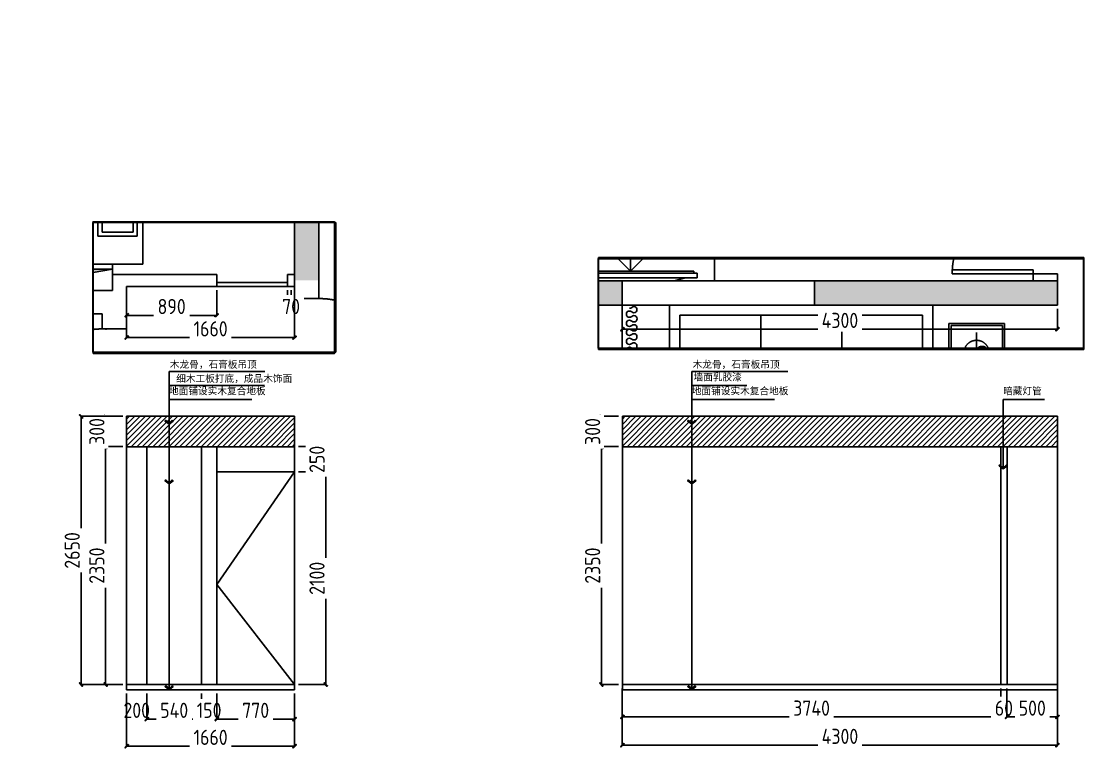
# Model space of a CAD drawing. Extents: x -74236 to 286982, y -14633 to 132816.
# Drawn here: x 65870 to 76367, y 122309 to 129493 of the extents above; entities that cross this region are included whole.
import ezdxf
from ezdxf.xclip import XClip

# ---------------------------------------------------------------- set-up
doc = ezdxf.new("R2010")
doc.units = 0
doc.header["$LTSCALE"] = 10
doc.header["$MEASUREMENT"] = 0
doc.header["$XCLIPFRAME"] = 2
doc.header["$PDSIZE"] = 5
doc.linetypes.add('ACAD_ISO04W100', pattern=[30.5, 24, -3, 0.5, -3])
for name, color, linetype in [('10立面', 3, 'Continuous'), ('1活动家具', 4, 'Continuous'), ('2改建拆', 1, 'Continuous'), ('2改建新建', 7, 'Continuous'), ('图框', 4, 'Continuous')]:
    doc.layers.add(name, color=color, linetype=linetype)
doc.styles.get("Standard").update_dxf_attribs({"font": 'gbenor.shx', "bigfont": 'gbcbig.shx'})
doc.dimstyles.new('wl20', dxfattribs={"dimscale": 60, "dimtxt": 1.8, "dimasz": 0.03, "dimexe": 0, "dimexo": 0.625, "dimgap": 0.2, "dimtad": 1, "dimdec": 0, "dimrnd": 0.05, "dimdsep": 46, "dimtxsty": 'Standard', "dimblk": 'BZ', "dimcen": 0.06, "dimclrd": 127, "dimclre": 127, "dimclrt": 1, "dimadec": 0, "dimazin": 0, "dimtfac": 1, "dimtdec": 0, "dimtix": 1, "dimtmove": 2, "dimatfit": 3, "dimldrblk": 'jt', "dimfxl": 1, "dimtvp": 1, "dimtfill": 1, "dimtolj": 1, "dimtzin": 0, "dimarcsym": 0})

# ---------------------------------------------------------------- blocks, each defined once
blk = doc.blocks.new('fdgfsz')
h = blk.add_hatch(color=8)
h.paths.add_polyline_path([(149582, 98338), (149342, 98338), (149342, 96558), (149582, 96558)])
h.paths.add_polyline_path([(152892, 98308), (149582, 98308), (149582, 98068), (152652, 98068), (152652, 97925), (152892, 97891)])
for points in [[(147542, 96668), (147222, 96668), (147222, 96458), (147280, 96626)], [(147682, 95208), (145279, 95208), (145279, 94968), (147682, 94968)]]:
    blk.add_hatch(color=8).paths.add_polyline_path(points)
h = blk.add_hatch(color=8)
h.paths.add_polyline_path([(143382, 95208), (141882, 95208), (141882, 94968), (143382, 94968)])
h.paths.add_polyline_path([(141882, 96168), (141642, 96168), (141642, 94968), (141882, 94968)])
at = {"color": 8}
for p, q in [((149582, 96378), (149582, 99118)), ((149342, 96378), (149342, 98878)), ((147292, 96718), (147542, 96718)), ((147542, 96718), (147542, 96458)), ((147222, 96668), (147542, 96668)), ((147542, 96668), (147280, 96626)), ((147542, 96668), (147280, 96626)), ((147542, 96618), (148572, 96618)), ((148572, 96498), (148572, 96618)), ((149272, 96498), (149272, 96618)), ((149272, 96618), (149342, 96618)), ((147682, 96079), (147682, 96498)), ((147682, 96498), (148572, 96498)), ((149272, 96498), (149342, 96498)), ((147542, 96458), (147172, 96458)), ((149342, 96378), (149582, 96378)), ((147172, 96228), (147442, 96228)), ((147442, 96079), (147442, 96228)), ((147442, 96079), (147682, 96079)), ((141882, 95208), (147682, 95208)), ((143382, 94268), (143382, 95208)), ((145279, 95208), (145279, 94968)), ((147442, 95278), (147682, 95278)), ((147442, 95208), (147442, 95278)), ((147682, 94968), (147682, 95278)), ((141642, 94968), (147682, 94968))]:
    blk.add_line(p, q, dxfattribs=at)
at = {"layer": '1活动家具', "color": 8}
for p, q in [((147842, 98028), (147842, 96718)), ((147399, 96995), (147399, 97612)), ((147439, 97035), (147439, 97572)), ((147746, 97572), (147746, 97035)), ((147786, 97612), (147786, 96995)), ((147786, 96995), (147399, 96995)), ((147746, 97035), (147439, 97035)), ((147842, 96718), (147292, 96718)), ((149272, 96538), (148572, 96538)), ((148572, 96538), (148572, 96498)), ((148572, 96498), (149272, 96498)), ((149272, 96498), (149272, 96538)), ((144292, 95608), (144292, 95208)), ((147442, 95318), (146642, 95318)), ((146642, 95318), (146642, 95278)), ((147442, 95278), (147442, 95318)), ((144292, 95208), (142592, 95208)), ((144120, 95285), (142804, 95285)), ((142804, 95238), (144120, 95238)), ((142838, 95304), (144087, 95304)), ((143031, 95208), (143893, 95208)), ((144007, 95238), (143893, 95208)), ((144120, 95238), (144007, 95238)), ((144087, 95304), (144087, 95285)), ((144120, 95238), (144120, 95285)), ((146642, 95278), (147442, 95278)), ((143849, 94968), (143849, 94068)), ((143849, 94968), (146449, 94968)), ((146449, 94068), (146449, 94968)), ((146349, 94868), (143949, 94868)), ((143949, 94868), (143949, 94404)), ((144749, 94868), (144749, 94068)), ((145549, 94068), (145549, 94868)), ((146349, 94868), (146349, 94404)), ((147159, 94788), (146609, 94788)), ((146609, 94788), (146609, 94238)), ((147159, 94238), (147159, 94788)), ((147139, 94768), (146629, 94768)), ((146629, 94768), (146629, 94258)), ((146881, 94297), (146881, 94697)), ((147139, 94258), (147139, 94768))]:
    blk.add_line(p, q, dxfattribs=at)
at = {"layer": '1活动家具', "color": 8, "linetype": 'ACAD_ISO04W100'}
for q in [(143463, 96254), (142788, 95979), (144137, 95979)]:
    blk.add_line((143463, 95304), q, dxfattribs=at)
at = {"layer": '1活动家具', "color": 8}
for centre, radius in [((146881, 94497), 124), ((146936, 94497), 63.9)]:
    blk.add_circle(centre, radius, dxfattribs=at)
for centre, radius, start, end in [((149582, 95578), 801, 0, 92.8624), ((147442, 95278), 801, 87.1376, 180), ((143453, 94879), 30.9, 46.0615, 313.9385), ((143453, 94968), 30.9, 270, 313.9385), ((143496, 94923), 30.9, 226.0615, 133.9385), ((143453, 94788), 30.9, 46.0615, 313.9385), ((143496, 94833), 31.2, 227.243, 132.757), ((143453, 94699), 30.9, 46.0615, 313.9385), ((143496, 94744), 30.9, 226.0615, 133.9385), ((143496, 94655), 30.9, 226.0615, 133.9385), ((143453, 94610), 30.9, 46.0615, 313.9385), ((143496, 94565), 30.9, 226.0615, 133.9385), ((143453, 94521), 30.9, 46.0615, 313.9385)]:
    blk.add_arc(centre, radius, start, end, dxfattribs=at)
blk = doc.blocks.new('BZ')
at = {"layer": '图框', "linetype": 'Continuous'}
blk.add_hatch(color=2, dxfattribs=at).paths.add_polyline_path([(9.6, 6.5), (6.6, 9.4), (-10.5, -7.5), (-7.4, -10.7)])
blk.add_lwpolyline([(-7.4, -10.7), (9.6, 6.5), (6.6, 9.4), (-10.5, -7.5), (-7.4, -10.7)], dxfattribs=at)
blk = doc.blocks.new('*D610')
at = {"layer": '2改建拆', "color": 127, "lineweight": -2, "transparency": 16777216}
for p, q in [((66911, 126836), (66911, 126589)), ((67801, 126836), (67801, 126589)), ((66913, 126589), (67799, 126589))]:
    blk.add_line(p, q, dxfattribs=at)
at = {"layer": 'Defpoints', "color": 0, "transparency": 16777216}
for p in [(66911, 126873), (67801, 126873), (67801, 126589)]:
    blk.add_point(p, dxfattribs=at)
at = {"layer": '2改建拆', "color": 127, "lineweight": -2, "transparency": 16777216, "xscale": 1.8, "yscale": 1.8, "zscale": 1.8, "rotation": 180}
blk.add_blockref('BZ', (66911, 126589), dxfattribs=at)
at = {"layer": '2改建拆', "color": 127, "lineweight": -2, "transparency": 16777216, "xscale": 1.8, "yscale": 1.8, "zscale": 1.8}
blk.add_blockref('BZ', (67801, 126589), dxfattribs=at)
at = {"layer": '2改建拆', "color": 1, "transparency": 16777216, "insert": (67356, 126676), "char_height": 150, "attachment_point": 5, "bg_fill": 3, "box_fill_scale": 1.25, "bg_fill_color": 256, "bg_fill_true_color": 13158600, "bg_fill_transparency": 0}
blk.add_mtext('\\A1;890', dxfattribs=at)
blk = doc.blocks.new('jt')
at = {"layer": '图框', "linetype": 'Continuous'}
blk.add_hatch(color=2, dxfattribs=at).paths.add_polyline_path([(-22, 17.7), (-16.7, 22.2), (0, 0), (-16.7, -22), (-22, -17.6), (-5.7, 0)])
blk.add_lwpolyline([(-22, 17.7), (-16.7, 22.2), (0, 0), (-16.7, -22), (-22, -17.6), (-5.7, 0), (-22, 17.7)], dxfattribs=at)
blk = doc.blocks.new('*D611')
at = {"layer": '2改建拆', "color": 127, "lineweight": -2, "transparency": 16777216}
for p, q in [((68501, 126836), (68501, 126589)), ((68536, 126836), (68536, 126589)), ((68499, 126589), (68498, 126589)), ((68536, 126589), (68501, 126589)), ((68538, 126589), (68540, 126589))]:
    blk.add_line(p, q, dxfattribs=at)
at = {"layer": 'Defpoints', "color": 0, "transparency": 16777216}
for p in [(68501, 126873), (68536, 126873)]:
    blk.add_point(p, dxfattribs=at)
at = {"layer": '2改建拆', "color": 127, "lineweight": -2, "transparency": 16777216, "xscale": 1.8, "yscale": 1.8, "zscale": 1.8}
blk.add_blockref('BZ', (68501, 126589), dxfattribs=at)
at = {"layer": '2改建拆', "color": 127, "lineweight": -2, "transparency": 16777216, "xscale": 1.8, "yscale": 1.8, "zscale": 1.8, "rotation": 180}
blk.add_blockref('BZ', (68536, 126589), dxfattribs=at)
at = {"layer": '2改建拆', "color": 1, "transparency": 16777216, "insert": (68519, 126676), "char_height": 150, "attachment_point": 5, "bg_fill": 3, "box_fill_scale": 1.25, "bg_fill_color": 256, "bg_fill_true_color": 13158600, "bg_fill_transparency": 0}
blk.add_mtext('\\A1;35', dxfattribs=at)
at = {"layer": 'Defpoints', "color": 0, "transparency": 16777216}
blk.add_point((68501, 126589), dxfattribs=at)
blk = doc.blocks.new('*D612')
at = {"layer": '2改建拆', "color": 127, "lineweight": -2, "transparency": 16777216}
for p, q in [((68501, 126836), (68501, 126589)), ((68571, 126836), (68571, 126589)), ((68499, 126589), (68498, 126589)), ((68501, 126589), (68571, 126589)), ((68573, 126589), (68575, 126589))]:
    blk.add_line(p, q, dxfattribs=at)
at = {"layer": 'Defpoints', "color": 0, "transparency": 16777216}
for p in [(68501, 126873), (68571, 126873)]:
    blk.add_point(p, dxfattribs=at)
at = {"layer": '2改建拆', "color": 127, "lineweight": -2, "transparency": 16777216, "xscale": 1.8, "yscale": 1.8, "zscale": 1.8}
blk.add_blockref('BZ', (68501, 126589), dxfattribs=at)
at = {"layer": '2改建拆', "color": 127, "lineweight": -2, "transparency": 16777216, "xscale": 1.8, "yscale": 1.8, "zscale": 1.8, "rotation": 180}
blk.add_blockref('BZ', (68571, 126589), dxfattribs=at)
at = {"layer": '2改建拆', "color": 1, "transparency": 16777216, "insert": (68536, 126676), "char_height": 150, "attachment_point": 5, "bg_fill": 3, "box_fill_scale": 1.25, "bg_fill_color": 256, "bg_fill_true_color": 13158600, "bg_fill_transparency": 0}
blk.add_mtext('\\A1;70', dxfattribs=at)
at = {"layer": 'Defpoints', "color": 0, "transparency": 16777216}
blk.add_point((68571, 126589), dxfattribs=at)
blk = doc.blocks.new('*D613')
at = {"layer": '2改建拆', "color": 127, "lineweight": -2, "transparency": 16777216}
for p, q in [((71808, 126652), (71808, 126452)), ((76108, 126652), (76108, 126452)), ((71810, 126452), (76107, 126452))]:
    blk.add_line(p, q, dxfattribs=at)
at = {"layer": 'Defpoints', "color": 0, "transparency": 16777216}
for p in [(71808, 126689), (76108, 126689), (76108, 126452)]:
    blk.add_point(p, dxfattribs=at)
at = {"layer": '2改建拆', "color": 127, "lineweight": -2, "transparency": 16777216, "xscale": 1.8, "yscale": 1.8, "zscale": 1.8, "rotation": 180}
blk.add_blockref('BZ', (71808, 126452), dxfattribs=at)
at = {"layer": '2改建拆', "color": 127, "lineweight": -2, "transparency": 16777216, "xscale": 1.8, "yscale": 1.8, "zscale": 1.8}
blk.add_blockref('BZ', (76108, 126452), dxfattribs=at)
at = {"layer": '2改建拆', "color": 1, "transparency": 16777216, "insert": (73958, 126539), "char_height": 150, "attachment_point": 5, "bg_fill": 3, "box_fill_scale": 1.25, "bg_fill_color": 256, "bg_fill_true_color": 13158600, "bg_fill_transparency": 0}
blk.add_mtext('\\A1;4300', dxfattribs=at)
blk = doc.blocks.new('*D620')
at = {"layer": '2改建拆', "color": 127, "lineweight": -2, "transparency": 16777216}
for p, q in [((66911, 126798), (66911, 126369)), ((68571, 126798), (68571, 126369)), ((66913, 126369), (68569, 126369))]:
    blk.add_line(p, q, dxfattribs=at)
at = {"layer": 'Defpoints', "color": 0, "transparency": 16777216}
for p in [(66911, 126836), (68571, 126836), (68571, 126369)]:
    blk.add_point(p, dxfattribs=at)
at = {"layer": '2改建拆', "color": 127, "lineweight": -2, "transparency": 16777216, "xscale": 1.8, "yscale": 1.8, "zscale": 1.8, "rotation": 180}
blk.add_blockref('BZ', (66911, 126369), dxfattribs=at)
at = {"layer": '2改建拆', "color": 127, "lineweight": -2, "transparency": 16777216, "xscale": 1.8, "yscale": 1.8, "zscale": 1.8}
blk.add_blockref('BZ', (68571, 126369), dxfattribs=at)
at = {"layer": '2改建拆', "color": 1, "transparency": 16777216, "insert": (67741, 126456), "char_height": 150, "attachment_point": 5, "bg_fill": 3, "box_fill_scale": 1.25, "bg_fill_color": 256, "bg_fill_true_color": 13158600, "bg_fill_transparency": 0}
blk.add_mtext('\\A1;1660', dxfattribs=at)
blk = doc.blocks.new('*D621')
at = {"layer": '2改建拆', "color": 127, "lineweight": -2, "transparency": 16777216}
for p, q in [((71808, 122904), (71808, 122623)), ((75548, 122904), (75548, 122623)), ((71810, 122623), (75547, 122623))]:
    blk.add_line(p, q, dxfattribs=at)
at = {"layer": 'Defpoints', "color": 0, "transparency": 16777216}
for p in [(71808, 122942), (75548, 122942), (75548, 122623)]:
    blk.add_point(p, dxfattribs=at)
at = {"layer": '2改建拆', "color": 127, "lineweight": -2, "transparency": 16777216, "xscale": 1.8, "yscale": 1.8, "zscale": 1.8, "rotation": 180}
blk.add_blockref('BZ', (71808, 122623), dxfattribs=at)
at = {"layer": '2改建拆', "color": 127, "lineweight": -2, "transparency": 16777216, "xscale": 1.8, "yscale": 1.8, "zscale": 1.8}
blk.add_blockref('BZ', (75548, 122623), dxfattribs=at)
at = {"layer": '2改建拆', "color": 1, "transparency": 16777216, "insert": (73678, 122710), "char_height": 150, "attachment_point": 5, "bg_fill": 3, "box_fill_scale": 1.25, "bg_fill_color": 256, "bg_fill_true_color": 13158600, "bg_fill_transparency": 0}
blk.add_mtext('\\A1;3740', dxfattribs=at)
blk = doc.blocks.new('*D622')
at = {"layer": '2改建拆', "color": 127, "lineweight": -2, "transparency": 16777216}
for p, q in [((75548, 122904), (75548, 122623)), ((75608, 122904), (75608, 122623)), ((75547, 122623), (75545, 122623)), ((75548, 122623), (75608, 122623)), ((75610, 122623), (75612, 122623))]:
    blk.add_line(p, q, dxfattribs=at)
at = {"layer": 'Defpoints', "color": 0, "transparency": 16777216}
for p in [(75548, 122942), (75608, 122942)]:
    blk.add_point(p, dxfattribs=at)
at = {"layer": '2改建拆', "color": 127, "lineweight": -2, "transparency": 16777216, "xscale": 1.8, "yscale": 1.8, "zscale": 1.8}
blk.add_blockref('BZ', (75548, 122623), dxfattribs=at)
at = {"layer": '2改建拆', "color": 127, "lineweight": -2, "transparency": 16777216, "xscale": 1.8, "yscale": 1.8, "zscale": 1.8, "rotation": 180}
blk.add_blockref('BZ', (75608, 122623), dxfattribs=at)
at = {"layer": '2改建拆', "color": 1, "transparency": 16777216, "insert": (75578, 122710), "char_height": 150, "attachment_point": 5, "bg_fill": 3, "box_fill_scale": 1.25, "bg_fill_color": 256, "bg_fill_true_color": 13158600, "bg_fill_transparency": 0}
blk.add_mtext('\\A1;60', dxfattribs=at)
at = {"layer": 'Defpoints', "color": 0, "transparency": 16777216}
blk.add_point((75608, 122623), dxfattribs=at)
blk = doc.blocks.new('*D623')
at = {"layer": '2改建拆', "color": 127, "lineweight": -2, "transparency": 16777216}
for p, q in [((75608, 122904), (75608, 122623)), ((76108, 122904), (76108, 122623)), ((75610, 122623), (76107, 122623))]:
    blk.add_line(p, q, dxfattribs=at)
at = {"layer": 'Defpoints', "color": 0, "transparency": 16777216}
for p in [(75608, 122942), (76108, 122942), (76108, 122623)]:
    blk.add_point(p, dxfattribs=at)
at = {"layer": '2改建拆', "color": 127, "lineweight": -2, "transparency": 16777216, "xscale": 1.8, "yscale": 1.8, "zscale": 1.8, "rotation": 180}
blk.add_blockref('BZ', (75608, 122623), dxfattribs=at)
at = {"layer": '2改建拆', "color": 127, "lineweight": -2, "transparency": 16777216, "xscale": 1.8, "yscale": 1.8, "zscale": 1.8}
blk.add_blockref('BZ', (76108, 122623), dxfattribs=at)
at = {"layer": '2改建拆', "color": 1, "transparency": 16777216, "insert": (75858, 122710), "char_height": 150, "attachment_point": 5, "bg_fill": 3, "box_fill_scale": 1.25, "bg_fill_color": 256, "bg_fill_true_color": 13158600, "bg_fill_transparency": 0}
blk.add_mtext('\\A1;500', dxfattribs=at)
blk = doc.blocks.new('*D624')
at = {"layer": '2改建拆', "color": 127, "lineweight": -2, "transparency": 16777216}
for p, q in [((71808, 122904), (71808, 122344)), ((76108, 122904), (76108, 122344)), ((71810, 122344), (76107, 122344))]:
    blk.add_line(p, q, dxfattribs=at)
at = {"layer": 'Defpoints', "color": 0, "transparency": 16777216}
for p in [(71808, 122942), (76108, 122942), (76108, 122344)]:
    blk.add_point(p, dxfattribs=at)
at = {"layer": '2改建拆', "color": 127, "lineweight": -2, "transparency": 16777216, "xscale": 1.8, "yscale": 1.8, "zscale": 1.8, "rotation": 180}
blk.add_blockref('BZ', (71808, 122344), dxfattribs=at)
at = {"layer": '2改建拆', "color": 127, "lineweight": -2, "transparency": 16777216, "xscale": 1.8, "yscale": 1.8, "zscale": 1.8}
blk.add_blockref('BZ', (76108, 122344), dxfattribs=at)
at = {"layer": '2改建拆', "color": 1, "transparency": 16777216, "insert": (73958, 122431), "char_height": 150, "attachment_point": 5, "bg_fill": 3, "box_fill_scale": 1.25, "bg_fill_color": 256, "bg_fill_true_color": 13158600, "bg_fill_transparency": 0}
blk.add_mtext('\\A1;4300', dxfattribs=at)
blk = doc.blocks.new('*D625')
at = {"layer": '2改建拆', "color": 127, "lineweight": -2, "transparency": 16777216}
for p, q in [((71771, 125292), (71602, 125292)), ((71602, 122944), (71602, 125290)), ((71771, 122942), (71602, 122942))]:
    blk.add_line(p, q, dxfattribs=at)
at = {"layer": 'Defpoints', "color": 0, "transparency": 16777216}
for p in [(71602, 125292), (71808, 125292), (71808, 122942)]:
    blk.add_point(p, dxfattribs=at)
at = {"layer": '2改建拆', "color": 127, "lineweight": -2, "transparency": 16777216, "xscale": 1.8, "yscale": 1.8, "zscale": 1.8}
for p, rotation in [((71602, 125292), 90), ((71602, 122942), 270)]:
    blk.add_blockref('BZ', p, dxfattribs=dict(at, rotation=rotation))
at = {"layer": '2改建拆', "color": 1, "transparency": 16777216, "insert": (71515, 124117), "char_height": 150, "attachment_point": 5, "rotation": 90, "bg_fill": 3, "box_fill_scale": 1.25, "bg_fill_color": 256, "bg_fill_true_color": 13158600, "bg_fill_transparency": 0}
blk.add_mtext('\\A1;2350', dxfattribs=at)
blk = doc.blocks.new('*D626')
at = {"layer": '2改建拆', "color": 127, "lineweight": -2, "transparency": 16777216}
for p, q in [((71771, 125592), (71602, 125592)), ((71602, 125294), (71602, 125590)), ((71771, 125292), (71602, 125292))]:
    blk.add_line(p, q, dxfattribs=at)
at = {"layer": 'Defpoints', "color": 0, "transparency": 16777216}
for p in [(71808, 125592), (71808, 125292)]:
    blk.add_point(p, dxfattribs=at)
at = {"layer": '2改建拆', "color": 127, "lineweight": -2, "transparency": 16777216, "xscale": 1.8, "yscale": 1.8, "zscale": 1.8}
for p, rotation in [((71602, 125592), 90), ((71602, 125292), 270)]:
    blk.add_blockref('BZ', p, dxfattribs=dict(at, rotation=rotation))
at = {"layer": '2改建拆', "color": 1, "transparency": 16777216, "insert": (71515, 125442), "char_height": 150, "attachment_point": 5, "rotation": 90, "bg_fill": 3, "box_fill_scale": 1.25, "bg_fill_color": 256, "bg_fill_true_color": 13158600, "bg_fill_transparency": 0}
blk.add_mtext('\\A1;300', dxfattribs=at)
at = {"layer": 'Defpoints', "color": 0, "transparency": 16777216}
blk.add_point((71602, 125592), dxfattribs=at)
blk = doc.blocks.new('*D627')
at = {"layer": '2改建拆', "color": 127, "lineweight": -2, "transparency": 16777216}
for p, q in [((66911, 122854), (66911, 122601)), ((67111, 122854), (67111, 122601)), ((66909, 122601), (66908, 122601)), ((66911, 122601), (67111, 122601)), ((67113, 122601), (67115, 122601))]:
    blk.add_line(p, q, dxfattribs=at)
at = {"layer": 'Defpoints', "color": 0, "transparency": 16777216}
for p in [(66911, 122892), (67111, 122892)]:
    blk.add_point(p, dxfattribs=at)
at = {"layer": '2改建拆', "color": 127, "lineweight": -2, "transparency": 16777216, "xscale": 1.8, "yscale": 1.8, "zscale": 1.8}
blk.add_blockref('BZ', (66911, 122601), dxfattribs=at)
at = {"layer": '2改建拆', "color": 127, "lineweight": -2, "transparency": 16777216, "xscale": 1.8, "yscale": 1.8, "zscale": 1.8, "rotation": 180}
blk.add_blockref('BZ', (67111, 122601), dxfattribs=at)
at = {"layer": '2改建拆', "color": 1, "transparency": 16777216, "insert": (67011, 122688), "char_height": 150, "attachment_point": 5, "bg_fill": 3, "box_fill_scale": 1.25, "bg_fill_color": 256, "bg_fill_true_color": 13158600, "bg_fill_transparency": 0}
blk.add_mtext('\\A1;200', dxfattribs=at)
at = {"layer": 'Defpoints', "color": 0, "transparency": 16777216}
blk.add_point((67111, 122601), dxfattribs=at)
blk = doc.blocks.new('*D628')
at = {"layer": '2改建拆', "color": 127, "lineweight": -2, "transparency": 16777216}
for p, q in [((67111, 122854), (67111, 122601)), ((67651, 122854), (67651, 122601)), ((67113, 122601), (67649, 122601))]:
    blk.add_line(p, q, dxfattribs=at)
at = {"layer": 'Defpoints', "color": 0, "transparency": 16777216}
for p in [(67111, 122892), (67651, 122892), (67651, 122601)]:
    blk.add_point(p, dxfattribs=at)
at = {"layer": '2改建拆', "color": 127, "lineweight": -2, "transparency": 16777216, "xscale": 1.8, "yscale": 1.8, "zscale": 1.8, "rotation": 180}
blk.add_blockref('BZ', (67111, 122601), dxfattribs=at)
at = {"layer": '2改建拆', "color": 127, "lineweight": -2, "transparency": 16777216, "xscale": 1.8, "yscale": 1.8, "zscale": 1.8}
blk.add_blockref('BZ', (67651, 122601), dxfattribs=at)
at = {"layer": '2改建拆', "color": 1, "transparency": 16777216, "insert": (67381, 122688), "char_height": 150, "attachment_point": 5, "bg_fill": 3, "box_fill_scale": 1.25, "bg_fill_color": 256, "bg_fill_true_color": 13158600, "bg_fill_transparency": 0}
blk.add_mtext('\\A1;540', dxfattribs=at)
blk = doc.blocks.new('*D629')
at = {"layer": '2改建拆', "color": 127, "lineweight": -2, "transparency": 16777216}
for p, q in [((67651, 122854), (67651, 122601)), ((67801, 122854), (67801, 122601)), ((67649, 122601), (67648, 122601)), ((67651, 122601), (67801, 122601)), ((67803, 122601), (67805, 122601))]:
    blk.add_line(p, q, dxfattribs=at)
at = {"layer": 'Defpoints', "color": 0, "transparency": 16777216}
for p in [(67651, 122892), (67801, 122892)]:
    blk.add_point(p, dxfattribs=at)
at = {"layer": '2改建拆', "color": 127, "lineweight": -2, "transparency": 16777216, "xscale": 1.8, "yscale": 1.8, "zscale": 1.8}
blk.add_blockref('BZ', (67651, 122601), dxfattribs=at)
at = {"layer": '2改建拆', "color": 127, "lineweight": -2, "transparency": 16777216, "xscale": 1.8, "yscale": 1.8, "zscale": 1.8, "rotation": 180}
blk.add_blockref('BZ', (67801, 122601), dxfattribs=at)
at = {"layer": '2改建拆', "color": 1, "transparency": 16777216, "insert": (67726, 122688), "char_height": 150, "attachment_point": 5, "bg_fill": 3, "box_fill_scale": 1.25, "bg_fill_color": 256, "bg_fill_true_color": 13158600, "bg_fill_transparency": 0}
blk.add_mtext('\\A1;150', dxfattribs=at)
at = {"layer": 'Defpoints', "color": 0, "transparency": 16777216}
blk.add_point((67801, 122601), dxfattribs=at)
blk = doc.blocks.new('*D630')
at = {"layer": '2改建拆', "color": 127, "lineweight": -2, "transparency": 16777216}
for p, q in [((67801, 122854), (67801, 122601)), ((68571, 122854), (68571, 122601)), ((67803, 122601), (68569, 122601))]:
    blk.add_line(p, q, dxfattribs=at)
at = {"layer": 'Defpoints', "color": 0, "transparency": 16777216}
for p in [(67801, 122892), (68571, 122892), (68571, 122601)]:
    blk.add_point(p, dxfattribs=at)
at = {"layer": '2改建拆', "color": 127, "lineweight": -2, "transparency": 16777216, "xscale": 1.8, "yscale": 1.8, "zscale": 1.8, "rotation": 180}
blk.add_blockref('BZ', (67801, 122601), dxfattribs=at)
at = {"layer": '2改建拆', "color": 127, "lineweight": -2, "transparency": 16777216, "xscale": 1.8, "yscale": 1.8, "zscale": 1.8}
blk.add_blockref('BZ', (68571, 122601), dxfattribs=at)
at = {"layer": '2改建拆', "color": 1, "transparency": 16777216, "insert": (68186, 122688), "char_height": 150, "attachment_point": 5, "bg_fill": 3, "box_fill_scale": 1.25, "bg_fill_color": 256, "bg_fill_true_color": 13158600, "bg_fill_transparency": 0}
blk.add_mtext('\\A1;770', dxfattribs=at)
blk = doc.blocks.new('*D631')
at = {"layer": '2改建拆', "color": 127, "lineweight": -2, "transparency": 16777216}
for p, q in [((66874, 125292), (66704, 125292)), ((66704, 122944), (66704, 125290)), ((66874, 122942), (66704, 122942))]:
    blk.add_line(p, q, dxfattribs=at)
at = {"layer": 'Defpoints', "color": 0, "transparency": 16777216}
for p in [(66704, 125292), (66911, 125292), (66911, 122942)]:
    blk.add_point(p, dxfattribs=at)
at = {"layer": '2改建拆', "color": 127, "lineweight": -2, "transparency": 16777216, "xscale": 1.8, "yscale": 1.8, "zscale": 1.8}
for p, rotation in [((66704, 125292), 90), ((66704, 122942), 270)]:
    blk.add_blockref('BZ', p, dxfattribs=dict(at, rotation=rotation))
at = {"layer": '2改建拆', "color": 1, "transparency": 16777216, "insert": (66617, 124117), "char_height": 150, "attachment_point": 5, "rotation": 90, "bg_fill": 3, "box_fill_scale": 1.25, "bg_fill_color": 256, "bg_fill_true_color": 13158600, "bg_fill_transparency": 0}
blk.add_mtext('\\A1;2350', dxfattribs=at)
blk = doc.blocks.new('*D632')
at = {"layer": '2改建拆', "color": 127, "lineweight": -2, "transparency": 16777216}
for p, q in [((66874, 125592), (66704, 125592)), ((66704, 125294), (66704, 125590)), ((66874, 125292), (66704, 125292))]:
    blk.add_line(p, q, dxfattribs=at)
at = {"layer": 'Defpoints', "color": 0, "transparency": 16777216}
for p in [(66911, 125592), (66911, 125292)]:
    blk.add_point(p, dxfattribs=at)
at = {"layer": '2改建拆', "color": 127, "lineweight": -2, "transparency": 16777216, "xscale": 1.8, "yscale": 1.8, "zscale": 1.8}
for p, rotation in [((66704, 125592), 90), ((66704, 125292), 270)]:
    blk.add_blockref('BZ', p, dxfattribs=dict(at, rotation=rotation))
at = {"layer": '2改建拆', "color": 1, "transparency": 16777216, "insert": (66617, 125442), "char_height": 150, "attachment_point": 5, "rotation": 90, "bg_fill": 3, "box_fill_scale": 1.25, "bg_fill_color": 256, "bg_fill_true_color": 13158600, "bg_fill_transparency": 0}
blk.add_mtext('\\A1;300', dxfattribs=at)
at = {"layer": 'Defpoints', "color": 0, "transparency": 16777216}
blk.add_point((66704, 125592), dxfattribs=at)
blk = doc.blocks.new('*D633')
at = {"layer": '2改建拆', "color": 127, "lineweight": -2, "transparency": 16777216}
for p, q in [((66874, 125592), (66461, 125592)), ((66461, 125590), (66461, 122944)), ((66874, 122942), (66461, 122942))]:
    blk.add_line(p, q, dxfattribs=at)
at = {"layer": 'Defpoints', "color": 0, "transparency": 16777216}
for p in [(66911, 125592), (66461, 122942), (66911, 122942)]:
    blk.add_point(p, dxfattribs=at)
at = {"layer": '2改建拆', "color": 127, "lineweight": -2, "transparency": 16777216, "xscale": 1.8, "yscale": 1.8, "zscale": 1.8}
for p, rotation in [((66461, 125592), 90), ((66461, 122942), 270)]:
    blk.add_blockref('BZ', p, dxfattribs=dict(at, rotation=rotation))
at = {"layer": '2改建拆', "color": 1, "transparency": 16777216, "insert": (66374, 124267), "char_height": 150, "attachment_point": 5, "rotation": 90, "bg_fill": 3, "box_fill_scale": 1.25, "bg_fill_color": 256, "bg_fill_true_color": 13158600, "bg_fill_transparency": 0}
blk.add_mtext('\\A1;2650', dxfattribs=at)
blk = doc.blocks.new('*D657')
at = {"layer": '2改建拆', "color": 127, "lineweight": -2, "transparency": 16777216}
for p, q in [((68609, 125042), (68879, 125042)), ((68879, 122944), (68879, 125040)), ((68609, 122942), (68879, 122942))]:
    blk.add_line(p, q, dxfattribs=at)
at = {"layer": 'Defpoints', "color": 0, "transparency": 16777216}
for p in [(68571, 125042), (68879, 125042), (68571, 122942)]:
    blk.add_point(p, dxfattribs=at)
at = {"layer": '2改建拆', "color": 127, "lineweight": -2, "transparency": 16777216, "xscale": 1.8, "yscale": 1.8, "zscale": 1.8}
for p, rotation in [((68879, 125042), 90), ((68879, 122942), 270)]:
    blk.add_blockref('BZ', p, dxfattribs=dict(at, rotation=rotation))
at = {"layer": '2改建拆', "color": 1, "transparency": 16777216, "insert": (68792, 123992), "char_height": 150, "attachment_point": 5, "rotation": 90, "bg_fill": 3, "box_fill_scale": 1.25, "bg_fill_color": 256, "bg_fill_true_color": 13158600, "bg_fill_transparency": 0}
blk.add_mtext('\\A1;2100', dxfattribs=at)
blk = doc.blocks.new('*D658')
at = {"layer": '2改建拆', "color": 127, "lineweight": -2, "transparency": 16777216}
for p, q in [((68609, 125292), (68879, 125292)), ((68879, 125294), (68879, 125295)), ((68879, 125042), (68879, 125292)), ((68609, 125042), (68879, 125042)), ((68879, 125040), (68879, 125038))]:
    blk.add_line(p, q, dxfattribs=at)
at = {"layer": 'Defpoints', "color": 0, "transparency": 16777216}
for p in [(68571, 125292), (68571, 125042)]:
    blk.add_point(p, dxfattribs=at)
at = {"layer": '2改建拆', "color": 127, "lineweight": -2, "transparency": 16777216, "xscale": 1.8, "yscale": 1.8, "zscale": 1.8}
for p, rotation in [((68879, 125292), 270), ((68879, 125042), 90)]:
    blk.add_blockref('BZ', p, dxfattribs=dict(at, rotation=rotation))
at = {"layer": '2改建拆', "color": 1, "transparency": 16777216, "insert": (68792, 125167), "char_height": 150, "attachment_point": 5, "rotation": 90, "bg_fill": 3, "box_fill_scale": 1.25, "bg_fill_color": 256, "bg_fill_true_color": 13158600, "bg_fill_transparency": 0}
blk.add_mtext('\\A1;250', dxfattribs=at)
at = {"layer": 'Defpoints', "color": 0, "transparency": 16777216}
blk.add_point((68879, 125292), dxfattribs=at)
blk = doc.blocks.new('*D659')
at = {"layer": '2改建拆', "color": 127, "lineweight": -2, "transparency": 16777216}
for p, q in [((66911, 122854), (66911, 122334)), ((68571, 122817), (68571, 122334)), ((66913, 122334), (68569, 122334))]:
    blk.add_line(p, q, dxfattribs=at)
at = {"layer": 'Defpoints', "color": 0, "transparency": 16777216}
for p in [(66911, 122892), (68571, 122854), (68571, 122334)]:
    blk.add_point(p, dxfattribs=at)
at = {"layer": '2改建拆', "color": 127, "lineweight": -2, "transparency": 16777216, "xscale": 1.8, "yscale": 1.8, "zscale": 1.8, "rotation": 180}
blk.add_blockref('BZ', (66911, 122334), dxfattribs=at)
at = {"layer": '2改建拆', "color": 127, "lineweight": -2, "transparency": 16777216, "xscale": 1.8, "yscale": 1.8, "zscale": 1.8}
blk.add_blockref('BZ', (68571, 122334), dxfattribs=at)
at = {"layer": '2改建拆', "color": 1, "transparency": 16777216, "insert": (67741, 122421), "char_height": 150, "attachment_point": 5, "bg_fill": 3, "box_fill_scale": 1.25, "bg_fill_color": 256, "bg_fill_true_color": 13158600, "bg_fill_transparency": 0}
blk.add_mtext('\\A1;1660', dxfattribs=at)

msp = doc.modelspace()

# ---------------------------------------------------------------- hatches: boundary and pattern name
at = {"layer": '2改建新建'}
h = msp.add_hatch(dxfattribs=at)
h.set_pattern_fill('ANSI31', color=251, scale=300)
h.set_pattern_definition([(45, (-29224.42, 1161.273), (-26.516504, 26.516504), [])])
h.paths.add_polyline_path([(68571.3, 125291.8), (68571.3, 125591.8), (66911.3, 125591.8), (66911.3, 125291.8)])
h = msp.add_hatch(dxfattribs=at)
h.set_pattern_fill('ANSI31', color=251, scale=300)
h.set_pattern_definition([(45, (-24327.203, 1161.273), (-26.516504, 26.516504), [])])
h.paths.add_polyline_path([(76108.5, 125291.8), (76108.5, 125591.8), (71808.5, 125591.8), (71808.5, 125291.8)])

# ---------------------------------------------------------------- linework, layer by layer
at = {"layer": '2改建拆', "color": 0}
for p, q in [((66911.3, 125591.8), (66911.3, 122891.8)), ((68571.3, 125591.8), (66911.3, 125591.8)), ((68571.3, 125591.8), (68571.3, 122891.8)), ((71808.5, 125591.8), (71808.5, 122891.8)), ((76108.5, 125591.8), (71808.5, 125591.8)), ((76108.5, 125591.8), (76108.5, 122891.8)), ((68571.3, 125291.8), (66911.3, 125291.8)), ((76108.5, 125291.8), (71808.5, 125291.8)), ((68571.3, 122941.8), (66911.3, 122941.8)), ((76108.5, 122941.8), (71808.5, 122941.8)), ((68571.3, 122891.8), (66911.3, 122891.8)), ((76108.5, 122891.8), (71808.5, 122891.8))]:
    msp.add_line(p, q, dxfattribs=at)
at = {"layer": '2改建拆', "color": 3}
for p, q in [((67111.3, 125291.8), (67111.3, 122941.8)), ((67651.3, 125291.8), (67651.3, 122941.8)), ((67801.3, 125291.8), (67801.3, 122941.8)), ((75548.5, 125291.8), (75548.5, 122941.8)), ((75608.5, 125291.8), (75608.5, 122941.8)), ((68571.3, 125041.8), (67801.3, 125041.8))]:
    msp.add_line(p, q, dxfattribs=at)
at = {"layer": '2改建拆', "color": 0}
for points in [[(66577.2, 127504.9), (68976.4, 127504.9), (68976.4, 126225.3), (66577.2, 126225.3)], [(71573.7, 127160), (76366.6, 127160), (76366.6, 126252.9), (71573.7, 126252.9)]]:
    msp.add_lwpolyline(points, close=True, dxfattribs=at)

# ---------------------------------------------------------------- block references
at = {"color": 0}
ref = msp.add_blockref('fdgfsz', (-80771, 30375.7), dxfattribs=at)
XClip(ref).set_block_clipping_path([(147350.3355983144, 95836.0412459109), (149734.5434143008, 97137.1852066965)])
ref = msp.add_blockref('fdgfsz', (-71573.7, 31721.7), dxfattribs=at)
XClip(ref).set_block_clipping_path([(143142.2329882106, 94542.0319701202), (147938.3082543492, 95426.3294884926)])

# ---------------------------------------------------------------- texts
at = {"layer": '10立面', "char_height": 70}
for s, insert, width, attachment_point in [('{\\fSimSun|b0|i0|c134|p2;\\C1;木龙骨，石膏板吊顶}', (67338.3, 126139.1), 1312.575, 1), ('{\\fSimSun|b0|i0|c134|p2;\\C1;木龙骨，石膏板吊顶}', (72502.7, 126139.1), 1312.575, 1), ('{\\fSimSun|b0|i0|c134|p2;\\C1;细木工板打底，成品木饰面}', (68546.8, 126000), 1469.28, 3), ('{\\fSimSun|b0|i0|c134|p2;\\C1;墙面乳胶漆}', (72511.7, 126015), 1312.575, 1), ('{\\fSimSun|b0|i0|c134|p2;\\C1;地面铺设实木复合地板}', (67330, 125877.7), 1312.575, 1), ('{\\fSimSun|b0|i0|c134|p2;\\C1;地面铺设实木复合地板}', (72494.4, 125877.7), 1312.575, 1), ('{\\fSimSun|b0|i0|c134|p2;\\C1;暗藏灯管}', (75570.1, 125877.7), 1312.575, 1)]:
    msp.add_mtext(s, dxfattribs=dict(at, insert=insert, width=width, attachment_point=attachment_point))

# ---------------------------------------------------------------- leaders
at = {"layer": '2改建拆', "color": 0}
for points in [[(67330, 125513.2), (67330, 126032.8), (68278.1, 126032.8)], [(72494.4, 125513.2), (72494.4, 126032.8), (73442.5, 126032.8)], [(67330, 124924.1), (67330, 125896.9), (68271.8, 125896.9)], [(72494.4, 124924.1), (72494.4, 125896.9), (73037.3, 125896.9)], [(75570.1, 125073.8), (75570.1, 125758.6), (75978.9, 125758.6)]]:
    msp.add_leader(points, dimstyle='wl20', override={"dimtxt": 2.5, "dimtad": 0, "dimfxl": 300, "dimfxlon": 1, "dimarcsym": 1}, dxfattribs=at)

# ---------------------------------------------------------------- next in the draw order: dimensions: what is measured, and where the dimension line sits
for base, p1, p2, picture, middle in [((67801.3, 126589.5), (66911.3, 126873.4), (67801.3, 126873.4), '*D610', (67356.3, 126676.5)), ((68501.3, 126589.5), (68536.3, 126873.4), (68501.3, 126873.4), '*D611', (68518.8, 126676.5)), ((76108.5, 126451.7), (71808.5, 126689.4), (76108.5, 126689.4), '*D613', (73958.5, 126538.7)), ((75548.5, 122623.1), (71808.5, 122941.8), (75548.5, 122941.8), '*D621', (73678.5, 122710.1)), ((67111.3, 122600.7), (66911.3, 122891.8), (67111.3, 122891.8), '*D627', (67011.3, 122687.7))]:
    dim = msp.add_linear_dim(base=base, p1=p1, p2=p2, dimstyle='wl20', override={"dimtxt": 2.5, "dimfxl": 300, "dimfxlon": 1, "dimarcsym": 1}, dxfattribs=at)
    dim.commit()
    dim.dimension.update_dxf_attribs({"geometry": picture, "text_midpoint": middle})

# ---------------------------------------------------------------- next in the draw order: dimensions: what is measured, and where the dimension line sits
for base, p1, p2, picture, middle in [((68571.3, 126589.5), (68501.3, 126873.4), (68571.3, 126873.4), '*D612', (68536.3, 126676.5)), ((75608.5, 122623.1), (75548.5, 122941.8), (75608.5, 122941.8), '*D622', (75578.5, 122710.1)), ((67651.3, 122600.7), (67111.3, 122891.8), (67651.3, 122891.8), '*D628', (67381.3, 122687.7))]:
    dim = msp.add_linear_dim(base=base, p1=p1, p2=p2, dimstyle='wl20', override={"dimtxt": 2.5, "dimfxl": 300, "dimfxlon": 1, "dimarcsym": 1}, dxfattribs=at)
    dim.commit()
    dim.dimension.update_dxf_attribs({"geometry": picture, "text_midpoint": middle})
dim = msp.add_linear_dim(base=(66703.7, 125291.8), p1=(66911.3, 122941.8), p2=(66911.3, 125291.8), angle=90, dimstyle='wl20', override={"dimtxt": 2.5, "dimfxl": 300, "dimfxlon": 1, "dimarcsym": 1}, dxfattribs=at)
dim.commit()
dim.dimension.update_dxf_attribs({"geometry": '*D631', "text_midpoint": (66616.7, 124116.8)})

# ---------------------------------------------------------------- next in the draw order: dimensions: what is measured, and where the dimension line sits
for base, p1, p2, picture, middle in [((68571.3, 126369.3), (66911.3, 126835.9), (68571.3, 126835.9), '*D620', (67741.3, 126456.3)), ((76108.5, 122623.1), (75608.5, 122941.8), (76108.5, 122941.8), '*D623', (75858.5, 122710.1)), ((67801.3, 122600.7), (67651.3, 122891.8), (67801.3, 122891.8), '*D629', (67726.3, 122687.7))]:
    dim = msp.add_linear_dim(base=base, p1=p1, p2=p2, dimstyle='wl20', override={"dimtxt": 2.5, "dimfxl": 300, "dimfxlon": 1, "dimarcsym": 1}, dxfattribs=at)
    dim.commit()
    dim.dimension.update_dxf_attribs({"geometry": picture, "text_midpoint": middle})
dim = msp.add_linear_dim(base=(66703.7, 125591.8), p1=(66911.3, 125291.8), p2=(66911.3, 125591.8), angle=90, dimstyle='wl20', override={"dimtxt": 2.5, "dimfxl": 300, "dimfxlon": 1, "dimarcsym": 1}, dxfattribs=at)
dim.commit()
dim.dimension.update_dxf_attribs({"geometry": '*D632', "text_midpoint": (66616.7, 125441.8)})

# ---------------------------------------------------------------- next in the draw order: dimensions: what is measured, and where the dimension line sits
dim = msp.add_linear_dim(base=(66461.4, 122941.8), p1=(66911.3, 125591.8), p2=(66911.3, 122941.8), angle=90, dimstyle='wl20', override={"dimtxt": 2.5, "dimfxl": 300, "dimfxlon": 1, "dimarcsym": 1}, dxfattribs=at)
dim.commit()
dim.dimension.update_dxf_attribs({"geometry": '*D633', "text_midpoint": (66374.4, 124266.8)})
for base, p1, p2, picture, middle in [((76108.5, 122344.4), (71808.5, 122941.8), (76108.5, 122941.8), '*D624', (73958.5, 122431.4)), ((68571.3, 122600.7), (67801.3, 122891.8), (68571.3, 122891.8), '*D630', (68186.3, 122687.7))]:
    dim = msp.add_linear_dim(base=base, p1=p1, p2=p2, dimstyle='wl20', override={"dimtxt": 2.5, "dimfxl": 300, "dimfxlon": 1, "dimarcsym": 1}, dxfattribs=at)
    dim.commit()
    dim.dimension.update_dxf_attribs({"geometry": picture, "text_midpoint": middle})

# ---------------------------------------------------------------- next in the draw order: linework, layer by layer
at = {"layer": '2改建拆', "color": 3}
msp.add_lwpolyline([(68571.3, 125041.8), (67801.3, 123930.1), (68571.3, 122941.8)], dxfattribs=at)

# ---------------------------------------------------------------- next in the draw order: dimensions: what is measured, and where the dimension line sits
at = {"layer": '2改建拆', "color": 0}
dim = msp.add_linear_dim(base=(71601.6, 125291.8), p1=(71808.5, 122941.8), p2=(71808.5, 125291.8), angle=90, dimstyle='wl20', override={"dimtxt": 2.5, "dimfxl": 300, "dimfxlon": 1, "dimarcsym": 1}, dxfattribs=at)
dim.commit()
dim.dimension.update_dxf_attribs({"geometry": '*D625', "text_midpoint": (71514.6, 124116.8)})

# ---------------------------------------------------------------- next in the draw order: leaders
for points in [[(67330, 122891.8), (67330, 125758.6), (68147.6, 125758.6)], [(72494.4, 122891.8), (72494.4, 125758.6), (73312, 125758.6)]]:
    msp.add_leader(points, dimstyle='wl20', override={"dimtxt": 2.5, "dimtad": 0, "dimfxl": 300, "dimfxlon": 1, "dimarcsym": 1}, dxfattribs=at)

# ---------------------------------------------------------------- next in the draw order: dimensions: what is measured, and where the dimension line sits
for base, p1, p2, picture, middle in [((71601.6, 125591.8), (71808.5, 125291.8), (71808.5, 125591.8), '*D626', (71514.6, 125441.8)), ((68878.8, 125041.8), (68571.3, 122941.8), (68571.3, 125041.8), '*D657', (68791.8, 123991.8))]:
    dim = msp.add_linear_dim(base=base, p1=p1, p2=p2, angle=90, dimstyle='wl20', override={"dimtxt": 2.5, "dimfxl": 300, "dimfxlon": 1, "dimarcsym": 1}, dxfattribs=at)
    dim.commit()
    dim.dimension.update_dxf_attribs({"geometry": picture, "text_midpoint": middle})

# ---------------------------------------------------------------- next in the draw order: dimensions: what is measured, and where the dimension line sits
dim = msp.add_linear_dim(base=(68878.8, 125291.8), p1=(68571.3, 125041.8), p2=(68571.3, 125291.8), angle=90, dimstyle='wl20', override={"dimtxt": 2.5, "dimfxl": 300, "dimfxlon": 1, "dimarcsym": 1}, dxfattribs=at)
dim.commit()
dim.dimension.update_dxf_attribs({"geometry": '*D658', "text_midpoint": (68791.8, 125166.8)})
dim = msp.add_linear_dim(base=(68571.3, 122334.1), p1=(66911.3, 122891.8), p2=(68571.3, 122854.3), dimstyle='wl20', override={"dimtxt": 2.5, "dimfxl": 300, "dimfxlon": 1, "dimarcsym": 1}, dxfattribs=at)
dim.commit()
dim.dimension.update_dxf_attribs({"geometry": '*D659', "text_midpoint": (67741.3, 122421.1)})

doc.saveas('drawing.dxf')
